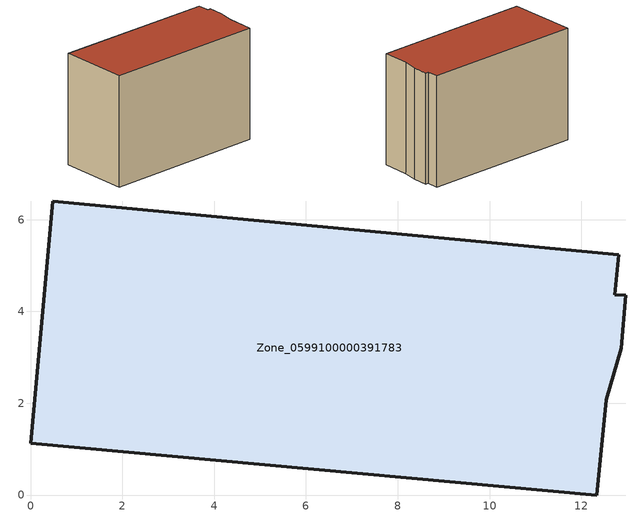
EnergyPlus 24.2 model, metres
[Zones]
Zone_0599100000391783
 floor ground (C_G): 12.87,3.19 12.54,2.08 12.34,0 0,1.13 0.48,6.41 12.81,5.24 12.73,4.37 12.97,4.35 z0
 wall outside (C_F): 0.48,6.41 0,1.13 12.34,0 12.54,2.08 12.87,3.19 12.97,4.35 12.73,4.37 12.81,5.24 0.48,6.41 z0:8.48
 roof outside (C_R): 12.54,2.08 12.87,3.19 12.97,4.35 12.73,4.37 12.81,5.24 0.48,6.41 0,1.13 12.34,0 z8.48
[BUILDING]
Pand.0599100000391783: North Axis=0; Terrain=City; Loads Convergence Tolerance Value=0.04; Temperature Convergence Tolerance Value=0.4; Solar Distribution=FullExterior; Maximum Number of Warmup Days=25; Minimum Number of Warmup Days=1
[Site:Location]
Rotterdam.The.Hague.AP_ZH_NLD Design_Conditions: Latitude=51.96; Longitude=4.45; Time Zone=1; Elevation=-4.5
[SITE:GROUNDTEMPERATURE:BUILDINGSURFACE]
18, 18, 18, 18, 18, 18, 18, 18, 18, 18, 18, 18
[MATERIAL] Thermal Absorptance=0.9; Solar Absorptance=0.7; Visible Absorptance=0.7
Name | Roughness | Thickness | Conductivity | Density | Specific Heat
G.TI.1992-2005 | MediumSmooth | 0.15 | 0.06 | 540 | 1210
F.TI.1992-2005 | Rough | 0.3 | 0.12 | 1920 | 840
R.TI.1992-2005 | MediumRough | 0.2 | 0.08 | 1500 | 1000
[CONSTRUCTION]
C_G: G.TI.1992-2005
C_F: F.TI.1992-2005
C_R: R.TI.1992-2005
[ZONE]
Zone_0599100000391783: Type=1; Multiplier=1; Ceiling Height=Autocalculate; Volume=Autocalculate; Floor Area=autocalculate; Part of Total Floor Area=Yes
[ZONEINFILTRATION:DESIGNFLOWRATE]
Infil_Zone_0599100000391783: Zone or ZoneList or Space or SpaceList=Zone_0599100000391783; Schedule=AlwaysOn; Design Flow Rate Calculation Method=Flow/Area; Flow Rate per Floor Area=0.0015; Constant Term Coefficient=1; Temperature Term Coefficient=0; Velocity Term Coefficient=0; Velocity Squared Term Coefficient=0
[HVACTEMPLATE:ZONE:IDEALLOADSAIRSYSTEM]
Zone_0599100000391783: Maximum Heating Supply Air Temperature=50; Minimum Cooling Supply Air Temperature=13; Maximum Heating Supply Air Humidity Ratio=0.0156; Minimum Cooling Supply Air Humidity Ratio=0.0077; Heating Limit=NoLimit; Cooling Limit=NoLimit; Dehumidification Control Type=ConstantSensibleHeatRatio; Cooling Sensible Heat Ratio=0.7; Dehumidification Setpoint=60; Humidification Control Type=None; Humidification Setpoint=30; Outdoor Air Method=None; Outdoor Air Flow Rate per Person=0.00944; Outdoor Air Flow Rate per Zone Floor Area=0; Outdoor Air Flow Rate per Zone=0; Demand Controlled Ventilation Type=None; Outdoor Air Economizer Type=NoEconomizer; Heat Recovery Type=None; Sensible Heat Recovery Effectiveness=0.7; Latent Heat Recovery Effectiveness=0.65
[ZONECONTROL:THERMOSTAT]
ThermostatControl_Zone_0599100000391783: Zone or ZoneList=Zone_0599100000391783; Control Type Schedule=DualSetpointControlType; Control 1=Thermostat_Zone_0599100000391783; Temperature Difference Between Cutout And Setpoint=0
[THERMOSTATSETPOINT:DUALSETPOINT]
Thermostat_Zone_0599100000391783: Heating Setpoint Temperature Schedule=HeatingSetpoint_Zone_0599100000391783; Cooling Setpoint Temperature Schedule=CoolingSetpoint_Zone_0599100000391783
[SCHEDULE:COMPACT]
HeatingSetpoint_Zone_0599100000391783: Through: 12/31, For: AllDays, Until: 24:00, 21
CoolingSetpoint_Zone_0599100000391783: Through: 12/31, For: AllDays, Until: 24:00, 24
DualSetpointControlType: Through: 12/31, For: AllDays, Until: 24:00, 4
AlwaysOn: Through: 12/31, For: AllDays, Until: 24:00, 1
